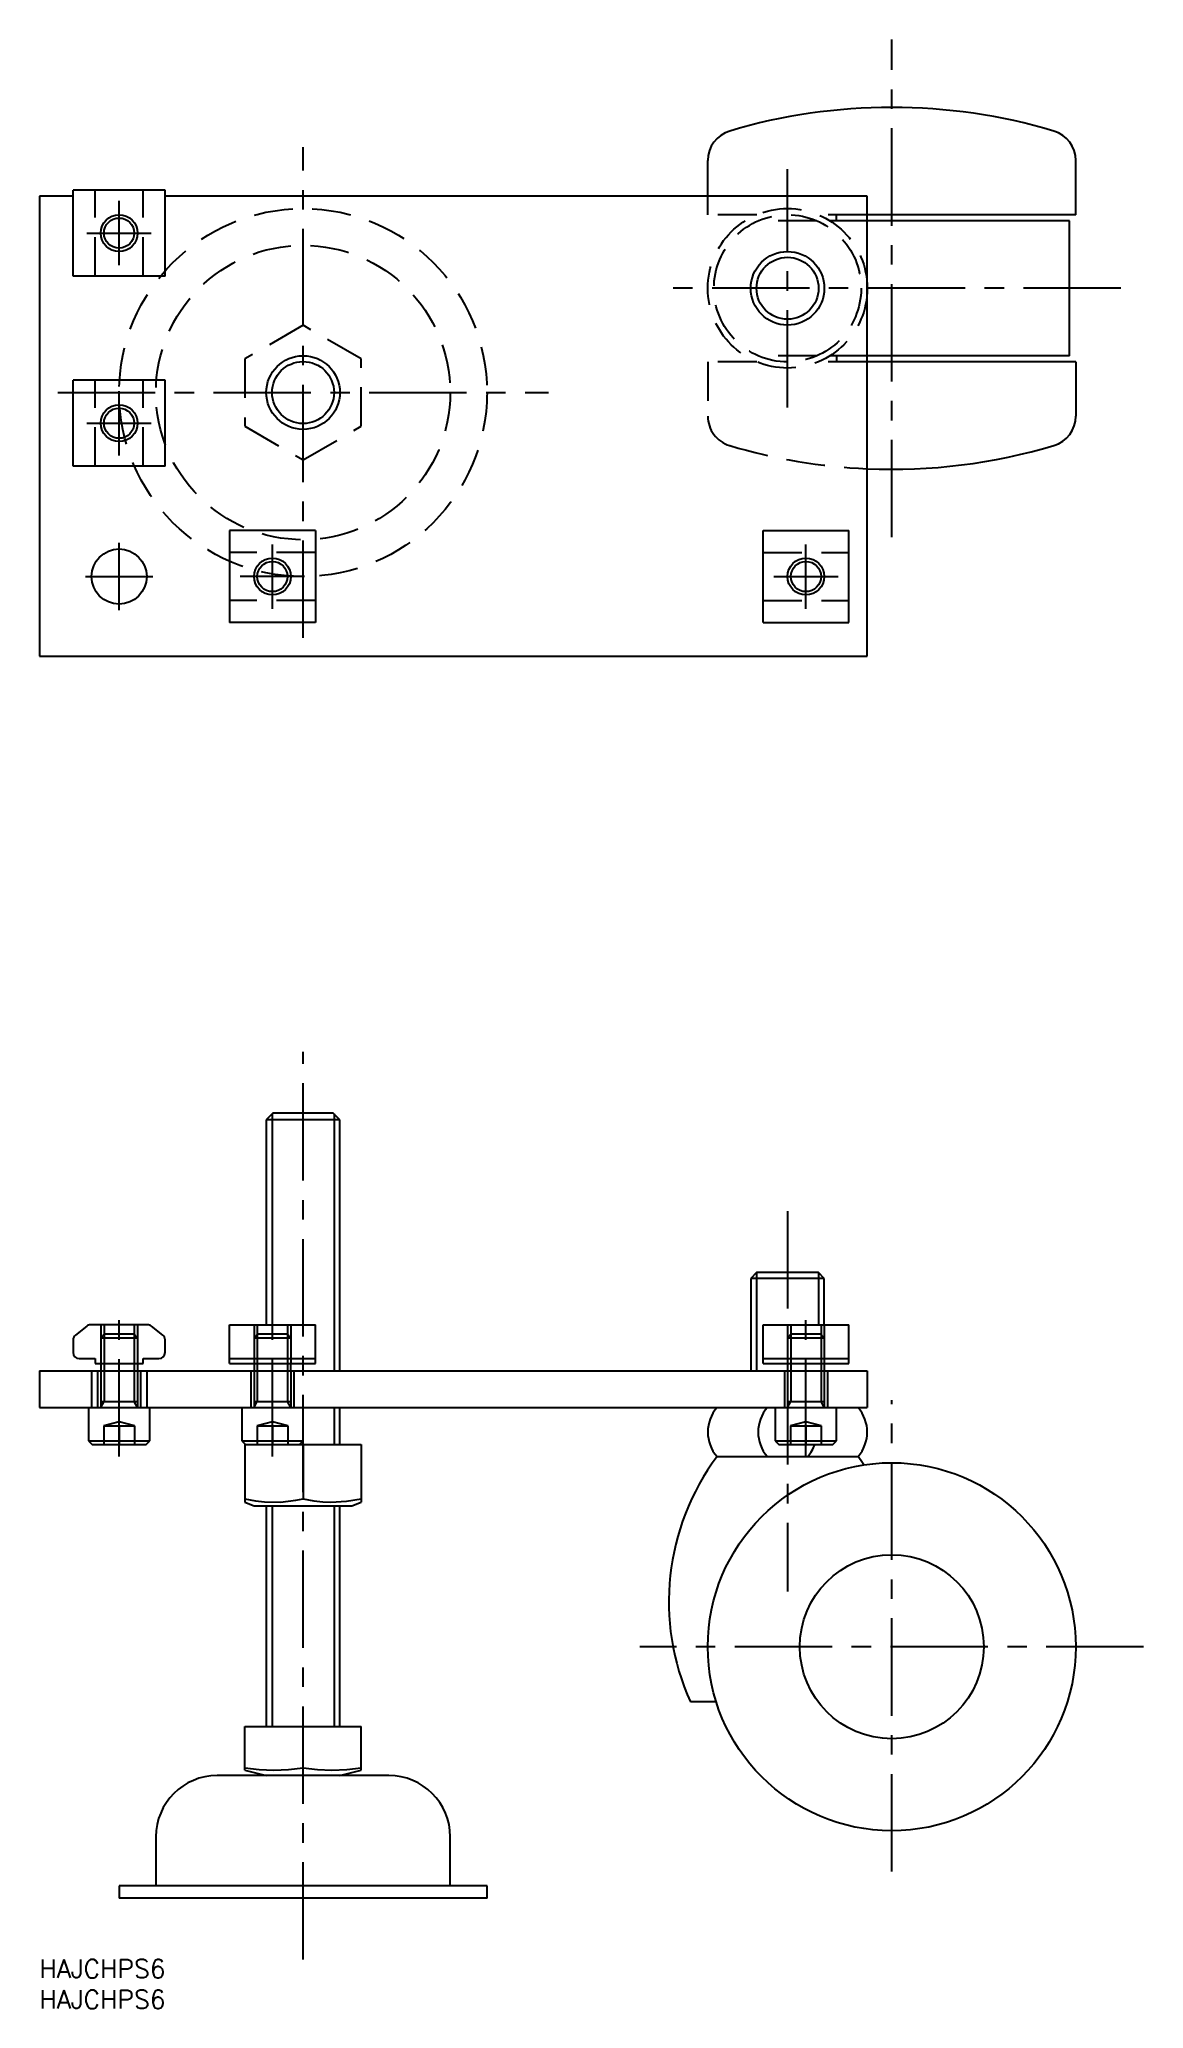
# Model space of a CAD drawing. Extents: x 0 to 180, y -8 to 313.
import ezdxf

# ---------------------------------------------------------------- set-up
doc = ezdxf.new("R2010")
doc.units = 0
doc.header["$LTSCALE"] = 0.5
doc.linetypes.add('CENTER', pattern=[50.8, 31.75, -6.35, 6.35, -6.35])
doc.linetypes.add('DASHED', pattern=[19.05, 12.7, -6.35])
for name, color, linetype in [('MSM_CENTER', 1, 'CENTER'), ('MSM_CONTINUOUS', 7, 'CONTINUOUS'), ('MSM_DASHED', 4, 'DASHED'), ('MSM_NARROW', 5, 'CONTINUOUS'), ('MSM_PART_NUMBER', 7, 'CONTINUOUS')]:
    doc.layers.add(name, color=color, linetype=linetype)
doc.styles.get("Standard").update_dxf_attribs({"font": 'txt.shx', "height": 3, "bigfont": 'bigfont.shx'})

# ---------------------------------------------------------------- blocks, each defined once
blk = doc.blocks.new('*U2')
at = {"layer": 'MSM_PART_NUMBER'}
blk.add_text('HAJCHPS6', height=3, dxfattribs=at).set_placement((0, -3))
blk = doc.blocks.new('*U3')
at = {"layer": 'MSM_PART_NUMBER'}
blk.add_text('HAJCHPS6', height=3, dxfattribs=at).set_placement((0, -8))

msp = doc.modelspace()

# ---------------------------------------------------------------- linework, layer by layer
at = {"layer": 'MSM_CENTER'}
for p, q in [((139, 231.9), (139, 313.07)), ((43, 215.49), (43, 295.49)), ((122, 253.05), (122, 291.92)), ((13, 276.24), (13, 286.74)), ((7.75, 281.49), (18.25, 281.49)), ((176.36, 272.49), (101.64, 272.49)), ((3, 255.49), (83, 255.49)), ((13, 245.24), (13, 255.74)), ((7.75, 250.49), (18.25, 250.49)), ((13, 219.99), (13, 230.99)), ((38, 220.24), (38, 230.74)), ((125, 220.24), (125, 230.74)), ((7.5, 225.49), (18.5, 225.49)), ((43.25, 225.49), (32.75, 225.49)), ((119.75, 225.49), (130.25, 225.49)), ((43, 0), (43, 148)), ((122, 122), (122, 60)), ((13, 82), (13, 105.5)), ((38, 82), (38, 105.5)), ((125, 82), (125, 105.5)), ((139, 14.36), (139, 91.23)), ((180.07, 51), (97.93, 51))]:
    msp.add_line(p, q, dxfattribs=at)
at = {"layer": 'MSM_CONTINUOUS'}
for p, q in [((109, 287.49), (109, 293.34)), ((169, 284.49), (169, 293.34)), ((5.5, 287.49), (0, 287.49)), ((0, 287.49), (0, 212.49)), ((5.5, 274.49), (5.5, 288.49)), ((20.5, 288.49), (5.5, 288.49)), ((20.5, 274.49), (20.5, 288.49)), ((135, 287.49), (20.5, 287.49)), ((135, 212.49), (135, 287.49)), ((169, 284.49), (135, 284.49)), ((168, 283.49), (135, 283.49)), ((168, 261.49), (168, 283.49)), ((20.5, 274.49), (5.5, 274.49)), ((168, 261.49), (135, 261.49)), ((169, 260.49), (135, 260.49)), ((169, 260.49), (169, 251.64)), ((5.5, 243.49), (5.5, 257.49)), ((20.5, 257.49), (5.5, 257.49)), ((20.5, 243.49), (20.5, 257.49)), ((20.5, 243.49), (5.5, 243.49)), ((45, 232.99), (31, 232.99)), ((31, 232.99), (31, 217.99)), ((45, 232.99), (45, 217.99)), ((118, 232.99), (132, 232.99)), ((118, 217.99), (118, 232.99)), ((132, 217.99), (132, 232.99)), ((45, 217.99), (31, 217.99)), ((118, 217.99), (132, 217.99)), ((0, 212.49), (135, 212.49)), ((38.07, 138), (37, 136.93)), ((37, 136.93), (37, 103.5)), ((49, 136.93), (37, 136.93)), ((47.93, 138), (38.07, 138)), ((49, 136.93), (47.93, 138)), ((49, 96), (49, 136.93)), ((116.95, 112), (116, 111.05)), ((116, 111.05), (116, 96)), ((128, 111.05), (116, 111.05)), ((127.05, 112), (116.95, 112)), ((128, 111.05), (127.05, 112)), ((128, 103.5), (128, 111.05)), ((7.73, 103.28), (5.88, 101.8)), ((17.65, 103.5), (8.35, 103.5)), ((20.12, 101.8), (18.27, 103.28)), ((31, 97.2), (31, 103.5)), ((31, 103.5), (45, 103.5)), ((45, 97.2), (45, 103.5)), ((118, 97.2), (118, 103.5)), ((118, 103.5), (132, 103.5)), ((132, 97.2), (132, 103.5)), ((5.5, 101.02), (5.5, 99)), ((20.5, 99), (20.5, 101.02)), ((6.5, 98), (9.1, 98)), ((9.1, 98), (9.1, 97.2)), ((9.1, 97.2), (16.9, 97.2)), ((10, 97.2), (10, 96)), ((16, 97.2), (16, 96)), ((16.9, 97.2), (16.9, 98)), ((16.9, 98), (19.5, 98)), ((31, 98), (45, 98)), ((31, 97.2), (45, 97.2)), ((35, 97.2), (35, 96)), ((41, 96), (41, 97.2)), ((118, 98), (132, 98)), ((118, 97.2), (132, 97.2)), ((122, 97.2), (122, 96)), ((128, 97.2), (128, 96)), ((0, 96), (0, 90)), ((0, 96), (135, 96)), ((135, 96), (135, 90)), ((0, 90), (135, 90)), ((8, 90), (8, 84.6)), ((18, 84.6), (18, 90)), ((33, 90), (33, 84.6)), ((43, 84.6), (43, 90)), ((49, 84), (49, 90)), ((120, 90), (120, 84.6)), ((130, 84.6), (130, 90)), ((8, 84.6), (8.6, 84)), ((8, 84.6), (18, 84.6)), ((8.6, 84), (17.4, 84)), ((17.4, 84), (18, 84.6)), ((33, 84.6), (33.6, 84)), ((33, 84.6), (43, 84.6)), ((33.5, 84), (33.5, 74.58)), ((33.5, 84), (52.5, 84)), ((42.4, 84), (43, 84.6)), ((43, 84), (43, 75.12)), ((52.5, 84), (52.5, 74.58)), ((120, 84.6), (120.6, 84)), ((120, 84.6), (130, 84.6)), ((120.6, 84), (129.4, 84)), ((129.4, 84), (130, 84.6)), ((110.5, 82), (133.5, 82)), ((33.5, 75.12), (35.23, 74.81)), ((33.5, 74.58), (35.04, 74)), ((35.04, 74), (50.96, 74)), ((35.23, 74.81), (36.7, 74.64)), ((36.7, 74.64), (39.31, 74.6)), ((37, 74), (37, 38)), ((39.31, 74.6), (41.8, 74.89)), ((41.8, 74.89), (43, 75.12)), ((43, 75.12), (44.73, 74.81)), ((44.73, 74.81), (46.2, 74.64)), ((46.2, 74.64), (47.53, 74.58)), ((47.53, 74.58), (50.09, 74.72)), ((49, 38), (49, 74)), ((50.09, 74.72), (52.5, 75.12)), ((50.96, 74), (52.5, 74.58)), ((110.38, 42), (106.15, 42)), ((33.5, 38), (52.5, 38)), ((33.5, 30.87), (33.5, 38)), ((43, 31.24), (43, 38)), ((52.5, 30.87), (52.5, 38)), ((57, 30), (29, 30)), ((33.5, 31.24), (35.85, 30.97)), ((33.5, 30.87), (37, 30)), ((35.85, 30.97), (38.21, 30.87)), ((38.21, 30.87), (40.61, 30.97)), ((40.61, 30.97), (43, 31.24)), ((43, 31.24), (45.35, 30.97)), ((45.35, 30.97), (47.71, 30.87)), ((47.71, 30.87), (50.11, 30.97)), ((49, 30), (52.5, 30.87)), ((50.11, 30.97), (52.5, 31.24)), ((19, 20), (19, 12)), ((67, 12), (67, 20)), ((73, 12), (13, 12)), ((13, 12), (13, 10)), ((73, 10), (13, 10)), ((73, 10), (73, 12))]:
    msp.add_line(p, q, dxfattribs=at)
for centre, radius in [((13, 281.49), 3), ((122, 272.49), 6), ((43, 255.49), 6), ((13, 250.49), 3), ((13, 225.49), 4.5), ((38, 225.49), 3), ((125, 225.49), 3), ((139, 51), 30), ((139, 51), 15)]:
    msp.add_circle(centre, radius, dxfattribs=at)
for centre, radius, start, end in [((139, 209.49), 92.5, 73.3985, 106.6015), ((114, 293.34), 5, 106.6015, 180), ((164, 293.34), 5, 0, 73.3985), ((164, 251.64), 5, 286.6015, 0), ((139, 335.49), 92.5, 267.5216, 286.6015), ((8.35, 102.5), 1, 90, 128.6598), ((17.65, 102.5), 1, 51.3402, 90), ((6.5, 101.02), 1, 128.6598, 180), ((19.5, 101.02), 1, 360, 51.3402), ((6.5, 99), 1, 180, 270), ((19.5, 99), 1, 270, 0), ((115.08, 86), 6.08, 138.8879, 221.1121), ((123.29, 86), 6.08, 138.8879, 221.1121), ((128.92, 86), 6.08, 318.8879, 41.1121), ((120.71, 86), 6.08, 318.8879, 340.806), ((142.27, 58.31), 39.63, 143.2874, 204.2965), ((101.73, 58.31), 39.63, 34.3227, 36.7126), ((29, 20), 10, 90, 180), ((57, 20), 10, 0, 90)]:
    msp.add_arc(centre, radius, start, end, dxfattribs=at)
at = {"layer": 'MSM_DASHED'}
for p, q in [((9.1, 274.49), (9.1, 288.49)), ((16.9, 274.49), (16.9, 288.49)), ((109, 284.49), (109, 287.49)), ((117, 284.49), (109, 284.49)), ((126.8, 283.49), (117.2, 283.49)), ((135, 284.49), (127, 284.49)), ((135, 283.49), (128.93, 283.49)), ((130, 283.49), (130, 284.49)), ((43, 266.46), (33.5, 260.97)), ((52.5, 260.97), (43, 266.46)), ((33.5, 260.97), (33.5, 250)), ((52.5, 250), (52.5, 260.97)), ((109, 260.49), (109, 251.64)), ((117, 260.49), (109, 260.49)), ((126.8, 261.49), (117.2, 261.49)), ((135, 260.49), (127, 260.49)), ((135, 261.49), (128.93, 261.49)), ((130, 261.49), (130, 260.49)), ((9.1, 243.49), (9.1, 257.49)), ((16.9, 243.49), (16.9, 257.49)), ((33.5, 250), (43, 244.52)), ((43, 244.52), (52.5, 250)), ((45, 229.39), (31, 229.39)), ((118, 229.39), (132, 229.39)), ((45, 221.59), (31, 221.59)), ((118, 221.59), (132, 221.59)), ((10, 103.5), (10, 97.2)), ((10.54, 103.5), (10.54, 97.2)), ((15.46, 103.5), (15.46, 97.2)), ((16, 103.5), (16, 97.2)), ((35, 103.5), (35, 97.2)), ((35.54, 103.5), (35.54, 97.2)), ((40.46, 103.5), (40.46, 97.2)), ((41, 103.5), (41, 97.2)), ((122, 103.5), (122, 97.2)), ((122.54, 103.5), (122.54, 97.2)), ((127.46, 103.5), (127.46, 97.2)), ((128, 103.5), (128, 97.2)), ((10.61, 102), (10, 101.39)), ((10, 101.39), (16, 101.39)), ((10.61, 102), (15.39, 102)), ((16, 101.39), (15.39, 102)), ((35.61, 102), (35, 101.39)), ((35, 101.39), (41, 101.39)), ((35.61, 102), (40.39, 102)), ((41, 101.39), (40.39, 102)), ((122.61, 102), (122, 101.39)), ((122, 101.39), (128, 101.39)), ((122.61, 102), (127.39, 102)), ((128, 101.39), (127.39, 102)), ((8.5, 96), (8.5, 90)), ((9.5, 96), (9.5, 90)), ((10, 96), (10, 90)), ((10.54, 96), (10.54, 91)), ((15.46, 96), (15.46, 91)), ((16, 96), (16, 90)), ((16.5, 96), (16.5, 90)), ((17.5, 96), (17.5, 90)), ((34.5, 96), (34.5, 90)), ((35, 96), (35, 90)), ((35.54, 96), (35.54, 91)), ((40.46, 96), (40.46, 91)), ((41, 96), (41, 90)), ((41.5, 96), (41.5, 90)), ((121.5, 96), (121.5, 90)), ((122, 96), (122, 90)), ((122.54, 96), (122.54, 91)), ((127.46, 96), (127.46, 91)), ((128, 96), (128, 90)), ((128.5, 96), (128.5, 90)), ((10, 91), (16, 91)), ((10, 90), (10.54, 91)), ((16, 90), (15.46, 91)), ((35, 91), (41, 91)), ((35, 90), (35.54, 91)), ((41, 90), (40.46, 91)), ((122, 90), (122.54, 91)), ((122, 91), (128, 91)), ((128, 90), (127.46, 91)), ((13, 87.67), (10.5, 87)), ((10.5, 87), (10.5, 84)), ((10.5, 87), (15.5, 87)), ((15.5, 87), (13, 87.67)), ((13, 87), (13, 84)), ((15.5, 87), (15.5, 84)), ((38, 87.67), (35.5, 87)), ((35.5, 87), (35.5, 84)), ((35.5, 87), (40.5, 87)), ((40.5, 87), (38, 87.67)), ((38, 87), (38, 84)), ((40.5, 87), (40.5, 84)), ((125, 87.67), (122.5, 87)), ((122.5, 87), (122.5, 84)), ((122.5, 87), (127.5, 87)), ((127.5, 87), (125, 87.67)), ((125, 87), (125, 84)), ((127.5, 87), (127.5, 84))]:
    msp.add_line(p, q, dxfattribs=at)
for centre, radius in [((43, 255.49), 30), ((122, 272.49), 13), ((122, 272.49), 12), ((43, 255.49), 24)]:
    msp.add_circle(centre, radius, dxfattribs=at)
for centre, radius, start, end in [((114, 251.64), 5, 180, 253.3985), ((139, 335.49), 92.5, 253.3985, 267.5216)]:
    msp.add_arc(centre, radius, start, end, dxfattribs=at)
at = {"layer": 'MSM_NARROW'}
for p, q in [((37.95, 137.87), (37.95, 103.5)), ((48.05, 137.87), (48.05, 96)), ((116.95, 112), (116.95, 96)), ((127.05, 112), (127.05, 103.5)), ((10.54, 97.2), (10.54, 96)), ((15.46, 97.2), (15.46, 96)), ((35.54, 97.2), (35.54, 96)), ((40.46, 97.2), (40.46, 96)), ((122.54, 97.2), (122.54, 96)), ((127.46, 97.2), (127.46, 96)), ((48.05, 90), (48.05, 84)), ((37.95, 74), (37.95, 38)), ((48.05, 74), (48.05, 38))]:
    msp.add_line(p, q, dxfattribs=at)
for centre, radius in [((13, 281.49), 2.46), ((122, 272.49), 5.05), ((43, 255.49), 5.05), ((13, 250.49), 2.46), ((38, 225.49), 2.46), ((125, 225.49), 2.46)]:
    msp.add_circle(centre, radius, dxfattribs=at)

# ---------------------------------------------------------------- block references
at = {"layer": 'MSM_CONTINUOUS'}
for name in ['*U2', '*U3']:
    msp.add_blockref(name, (0, 0), dxfattribs=at)

doc.saveas('drawing.dxf')
